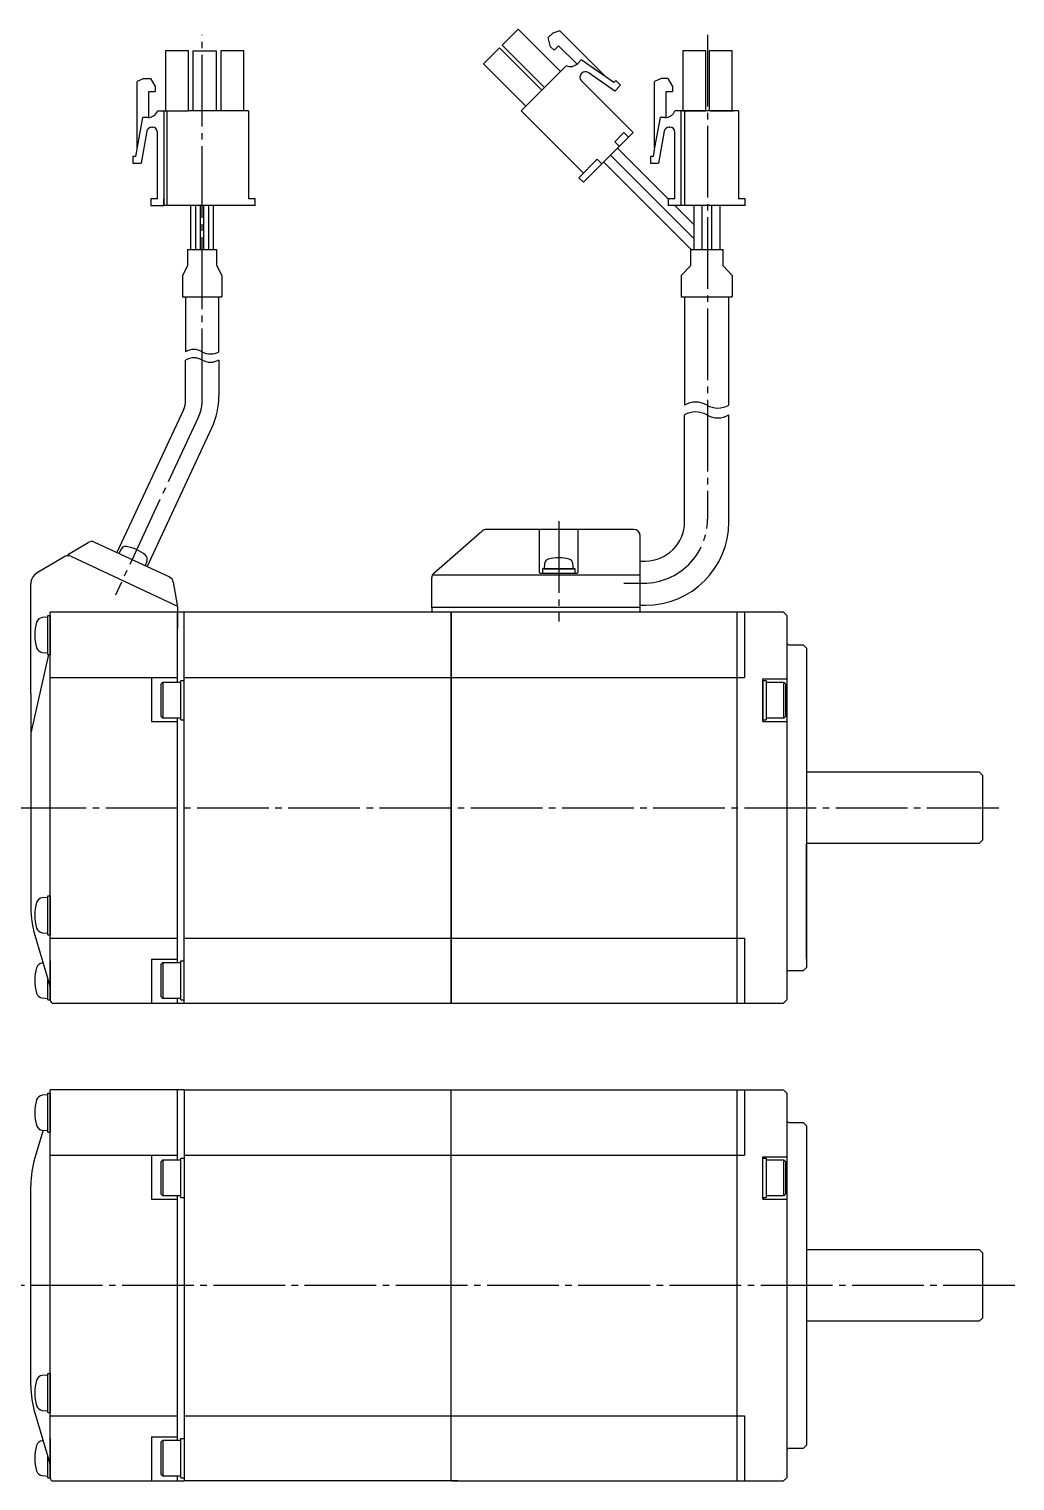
# Model space of a CAD drawing. Extents: x -169 to 185, y -107 to 116.
# Drawn here: x -93.4 to 57.8, y -106.8 to 116 of the extents above; entities that cross this region are included whole.
import ezdxf

# ---------------------------------------------------------------- set-up
doc = ezdxf.new("R2010")
doc.units = 0
doc.linetypes.add('DASH_CENTER', pattern=[14, 11, -1, 1, -1])
doc.layers.get('0').update_dxf_attribs({"linetype": 'CONTINUOUS'})

msp = doc.modelspace()

# ---------------------------------------------------------------- linework, layer by layer
at = {"color": 7, "linetype": 'CONTINUOUS'}
for p, q in [((-18.38, 115.97), (-20.86, 113.49)), ((-11.88, 109.46), (-18.38, 115.97)), ((-13.76, 114.65), (-13.06, 115.35)), ((-13.41, 113.23), (-13.76, 114.65)), ((-12, 115.71), (-13.06, 115.35)), ((-12, 115.71), (-4.84, 108.55)), ((-68.99, 112.6), (-72.49, 112.6)), ((-72.49, 112.6), (-72.49, 103.4)), ((-68.99, 103.4), (-68.99, 112.6)), ((-68.24, 103.4), (-68.24, 112.6)), ((-68.24, 112.6), (-64.74, 112.6)), ((-64.74, 112.6), (-64.74, 103.4)), ((-63.99, 112.6), (-63.99, 103.4)), ((-60.49, 112.6), (-63.99, 112.6)), ((-60.49, 103.4), (-60.49, 112.6)), ((-21.25, 113.1), (-23.72, 110.63)), ((-14.74, 106.6), (-21.25, 113.1)), ((-20.86, 113.49), (-14.35, 106.98)), ((-12.88, 112.7), (-13.41, 113.23)), ((-12.88, 112.7), (-12.17, 113.41)), ((-12.17, 113.41), (-9.35, 110.58)), ((10.4, 112.6), (6.9, 112.6)), ((6.9, 112.6), (6.9, 103.4)), ((10.4, 103.4), (10.4, 112.6)), ((14.45, 112.6), (10.95, 112.6)), ((10.95, 112.6), (10.95, 103.4)), ((14.45, 103.4), (14.45, 112.6)), ((-23.72, 110.63), (-17.22, 104.12)), ((-17.93, 103.41), (-11, 110.34)), ((-8.7, 111.22), (-9.23, 110.7)), ((-3.69, 107.75), (-8.7, 111.22)), ((-8.7, 109.11), (-8.61, 109.19)), ((-3.57, 106.45), (-7.65, 109.28)), ((-75.82, 108.4), (-76.82, 107.9)), ((-76.82, 97.77), (-76.82, 107.9)), ((-75.82, 108.4), (-74.82, 108.4)), ((-74.82, 108.4), (-74.07, 107.15)), ((-74.07, 107.15), (-74.07, 106.4)), ((-8.7, 108.05), (-0.74, 100.09)), ((-3.39, 108.05), (-3.69, 107.75)), ((-3.57, 106.45), (-2.69, 107.34)), ((-2.69, 107.34), (-3.39, 108.05)), ((3.56, 108.4), (2.56, 107.9)), ((2.56, 97.77), (2.56, 107.9)), ((4.56, 108.4), (3.56, 108.4)), ((4.56, 108.4), (5.31, 107.15)), ((4.56, 108.4), (4.56, 108.4)), ((5.31, 107.15), (5.31, 106.4)), ((-75.07, 102.4), (-75.07, 106.4)), ((-75.07, 106.4), (-74.07, 106.4)), ((4.31, 106.4), (5.31, 106.4)), ((4.31, 102.4), (4.31, 106.4)), ((-73.74, 103.4), (-70.24, 103.4)), ((-72.74, 103.39), (-72.74, 88.89)), ((-72.24, 88.89), (-72.24, 103.39)), ((-70.24, 103.4), (-68.99, 103.4)), ((-68.24, 103.4), (-68.99, 103.4)), ((-64.74, 103.4), (-68.24, 103.4)), ((-59.74, 103.4), (-64.74, 103.4)), ((-59.74, 103.4), (-59.74, 89.9)), ((-8.38, 93.87), (-17.93, 103.41)), ((6.65, 103.4), (5.65, 103.4)), ((6.9, 103.4), (5.65, 103.4)), ((6.65, 88.89), (6.65, 103.39)), ((6.9, 103.4), (10.4, 103.4)), ((10.4, 103.4), (6.9, 103.4)), ((7.15, 103.4), (7.15, 88.89)), ((11.15, 103.4), (10.4, 103.4)), ((11.15, 103.4), (14.65, 103.4)), ((14.65, 103.4), (11.15, 103.4)), ((15.45, 103.4), (14.65, 103.4)), ((15.45, 103.4), (15.45, 89.9)), ((-77.07, 96.4), (-75.98, 102.4)), ((-75.35, 100.28), (-76.24, 95.4)), ((-75.24, 102.4), (-75.98, 102.4)), ((-74.61, 100.9), (-74.49, 100.9)), ((3.41, 102.4), (2.56, 97.77)), ((4.04, 100.28), (3.15, 95.4)), ((4.15, 102.4), (3.41, 102.4)), ((4.78, 100.9), (4.9, 100.9)), ((-73.74, 89.9), (-73.74, 100.15)), ((-8.38, 92.45), (-0.74, 100.09)), ((-3.57, 98.68), (-2.16, 100.09)), ((-3.57, 98.68), (-2.86, 97.97)), ((-2.16, 100.09), (-1.45, 99.38)), ((-2.16, 100.09), (-1.45, 99.38)), ((5.65, 89.9), (5.65, 100.15)), ((-77.07, 96.4), (-77.49, 96.4)), ((-77.49, 96.4), (-77.49, 95.4)), ((-9.09, 93.16), (-6.26, 95.99)), ((-6.26, 95.99), (-5.55, 95.28)), ((-4.21, 96.63), (8.48, 83.94)), ((4.65, 89.9), (-3.15, 97.69)), ((1.9, 96.4), (1.9, 95.4)), ((2.31, 96.4), (1.9, 96.4)), ((2.56, 97.77), (2.31, 96.4)), ((-77.49, 95.4), (-76.24, 95.4)), ((-5.27, 95.57), (8.15, 82.15)), ((1.9, 95.4), (3.15, 95.4)), ((-9.09, 93.16), (-8.38, 92.45)), ((-74.74, 89.9), (-74.74, 88.89)), ((-73.74, 89.9), (-74.74, 89.9)), ((-72.74, 88.89), (-72.74, 89.9)), ((-58.74, 89.9), (-59.74, 89.9)), ((-58.74, 88.89), (-58.74, 89.9)), ((5.65, 89.9), (4.65, 89.9)), ((4.65, 89.9), (4.65, 88.89)), ((16.45, 89.9), (15.45, 89.9)), ((16.45, 88.89), (16.45, 89.9)), ((-74.74, 88.89), (-74.04, 88.89)), ((-74.04, 88.89), (-72.74, 88.89)), ((-72.74, 88.89), (-72.74, 88.89)), ((-58.74, 88.89), (-72.74, 88.89)), ((-68.61, 82.15), (-68.61, 88.89)), ((-67.86, 82.15), (-67.86, 88.89)), ((-67.11, 82.15), (-67.11, 88.89)), ((-66.61, 82.15), (-66.61, 88.89)), ((-65.86, 82.15), (-65.86, 88.89)), ((-65.11, 82.15), (-65.11, 88.89)), ((16.45, 88.89), (4.65, 88.89)), ((8.55, 85.99), (5.65, 88.89)), ((8.55, 88.89), (8.55, 85.99)), ((9.8, 88.89), (9.8, 82.15)), ((11.3, 88.89), (11.3, 82.15)), ((12.55, 88.89), (12.55, 82.15)), ((8.55, 85.99), (8.55, 82.15)), ((-69.11, 82.15), (-64.61, 82.15)), ((-69.11, 82.15), (-69.11, 79.65)), ((-64.61, 79.65), (-64.61, 82.15)), ((8.05, 82.15), (13.05, 82.15)), ((8.05, 82.15), (8.05, 79.65)), ((13.05, 79.65), (13.05, 82.15)), ((-69.11, 79.65), (-69.86, 78.15)), ((-69.86, 78.15), (-69.86, 74.9)), ((-64.61, 79.65), (-63.86, 78.15)), ((-63.86, 78.15), (-63.86, 74.9)), ((8.05, 79.65), (6.65, 78.15)), ((6.65, 78.15), (6.65, 74.9)), ((13.05, 79.65), (14.45, 78.15)), ((14.45, 78.15), (14.45, 74.9)), ((-69.86, 74.9), (-63.86, 74.9)), ((-69.41, 74.9), (-69.41, 66.46)), ((-64.31, 66.46), (-64.31, 74.9)), ((6.65, 74.9), (14.45, 74.9)), ((7.15, 74.9), (7.15, 58.28)), ((13.95, 58.28), (13.95, 74.9)), ((-69.41, 59.01), (-69.41, 65.18)), ((-64.31, 65.18), (-64.31, 59.67)), ((-69.74, 57.55), (-79.96, 35.64)), ((7.15, 40.35), (7.15, 56.76)), ((13.95, 40.35), (13.95, 56.76)), ((-75.33, 33.48), (-65.39, 54.79)), ((-31.31, 32.5), (-23.93, 38.95)), ((-0.65, 39.2), (-23.27, 39.2)), ((-15.15, 39.2), (-15.15, 32.7)), ((-9.15, 32.7), (-9.15, 39.2)), ((0.35, 26.5), (0.35, 38.2)), ((0.35, 35.7), (0.35, 38.2)), ((0.35, 35.7), (0.35, 38.2)), ((0.35, 35.7), (0.35, 38.2)), ((-87.39, 35.41), (-84.35, 37.21)), ((-87.39, 35.41), (-84.35, 37.21)), ((-71.85, 31.86), (-83.42, 37.25)), ((-79.29, 36.19), (-79.68, 35.51)), ((-87.96, 35.03), (-92.17, 32.55)), ((-87.03, 35.07), (-70.65, 27.44)), ((-75.6, 33.61), (-75.33, 34.35)), ((-14.33, 33.92), (-14.4, 33.14)), ((-9.9, 33.14), (-9.97, 33.92)), ((0.35, 34.35), (1.15, 34.35)), ((-31.65, 27.2), (-31.65, 31.75)), ((0.35, 32.2), (-31.54, 32.2)), ((-14.95, 32.5), (-9.35, 32.5)), ((-14.65, 33.14), (-14.65, 32.5)), ((-9.65, 33.14), (-14.65, 33.14)), ((-14.4, 33.14), (-13.45, 33.14)), ((-13.45, 33.14), (-10.85, 33.14)), ((-10.85, 33.14), (-9.9, 33.14)), ((-9.65, 32.5), (-9.65, 33.14)), ((-93.15, 14), (-93.15, 30.83)), ((-71.3, 31.12), (-70.72, 27.64)), ((-70.65, 27.39), (-70.65, 26.5)), ((-70.65, 27), (-70.65, 24)), ((0.35, 27.2), (-31.65, 27.2)), ((-31.65, 27.2), (-31.65, 26.5)), ((0.35, 27.55), (1.15, 27.55)), ((-90.55, 25.75), (-91.4, 25.68)), ((-90.55, 20), (-90.55, 26)), ((-90.55, 26), (-90.17, 26)), ((-90.55, 23), (-90.55, 25.75)), ((-90.17, -31.12), (-90.17, 26.5)), ((-70.65, 26.5), (-90.17, 26.5)), ((-90.17, 26), (-90.17, 20)), ((16.35, 26.5), (-70.65, 26.5)), ((-70.65, 15.75), (-70.65, 26.5)), ((-70.65, 23), (-70.65, 25.75)), ((-69.65, -33.5), (-69.65, 26.5)), ((-28.65, 26.5), (-28.65, -33.5)), ((-28.65, -33.5), (-28.65, 26.5)), ((15.15, 26.5), (15.15, -33.5)), ((16.35, 26.5), (16.35, 16.5)), ((22.35, 26.5), (16.35, 26.5)), ((22.35, 26.5), (16.35, 26.5)), ((22.35, 26.5), (22.85, 26)), ((22.85, 26), (22.85, -28.8)), ((22.85, 26), (22.85, -28.8)), ((-90.55, 20.25), (-90.55, 23)), ((-70.65, 20.25), (-70.65, 23)), ((-91.4, 20.32), (-90.55, 20.25)), ((23.15, 21.5), (25.35, 21.5)), ((23.15, 21.5), (25.35, 21.5)), ((25.35, 21.5), (25.85, 21)), ((25.35, 21.5), (25.85, 21)), ((25.85, 21), (25.85, -3.5)), ((25.85, 21), (25.85, -3.5)), ((-90.43, 20), (-93.15, 7.93)), ((-90.55, 20), (-90.17, 20)), ((-90.17, 16.5), (-70.65, 16.5)), ((-74.65, 16.5), (-74.65, 9.75)), ((-72.9, 15.75), (-73.15, 15.5)), ((-72.9, 15.75), (-72.9, 10.25)), ((-72.9, 15.75), (-70.65, 15.75)), ((-70.65, 15.75), (-70.15, 15.75)), ((-70.15, 10), (-70.15, 16)), ((-70.15, 16), (-69.65, 16)), ((-69.65, 16.5), (16.35, 16.5)), ((19.15, 9.75), (19.15, 16.25)), ((19.15, 16.25), (22.85, 16.25)), ((19.15, 16), (19.65, 16)), ((19.15, 16), (19.15, 13)), ((19.65, 16), (19.65, 10)), ((19.65, 15.75), (22.4, 15.75)), ((22.65, 15.5), (22.4, 15.75)), ((22.4, 10.25), (22.4, 15.75)), ((-93.15, 14), (-93.15, -18.84)), ((-73.15, 10.5), (-73.15, 15.5)), ((22.65, 15.5), (22.65, 10.5)), ((19.15, 13), (19.15, 10)), ((-74.65, 9.75), (-70.65, 9.75)), ((-73.15, 10.5), (-72.9, 10.25)), ((-70.65, 10.25), (-72.9, 10.25)), ((-70.15, 10.25), (-70.65, 10.25)), ((-70.65, -27.25), (-70.65, 10.25)), ((-70.15, 10), (-69.65, 10)), ((19.15, 10), (19.65, 10)), ((19.15, 9.75), (22.85, 9.75)), ((22.4, 10.25), (19.65, 10.25)), ((22.4, 10.25), (22.65, 10.5)), ((25.85, 2), (52.35, 2)), ((26.35, 2), (52.35, 2)), ((52.85, 1.5), (52.35, 2)), ((52.85, 1.5), (52.35, 2)), ((52.85, 1.5), (52.85, -8.5)), ((52.85, 1.5), (52.85, -8.5)), ((25.85, -3.5), (25.85, -28)), ((25.85, -3.5), (25.85, -28)), ((52.35, -9), (52.85, -8.5)), ((52.35, -9), (52.85, -8.5)), ((52.35, -9), (25.85, -9)), ((25.85, -21.93), (25.85, -9)), ((52.35, -9), (26.35, -9)), ((39.75, -9), (27.35, -9)), ((-90.55, -17.25), (-91.4, -17.32)), ((-90.55, -23), (-90.55, -17)), ((-90.55, -17), (-90.17, -17)), ((-90.55, -20), (-90.55, -17.25)), ((-90.17, -17), (-90.17, -23)), ((-90.55, -22.75), (-90.55, -20)), ((25.85, -26.74), (25.85, -21.35)), ((-92.54, -23.07), (-90.25, -30.84)), ((-91.4, -22.68), (-90.55, -22.75)), ((-90.55, -23), (-90.17, -23)), ((-90.17, -23.5), (-70.65, -23.5)), ((-69.65, -23.5), (16.35, -23.5)), ((16.35, -23.5), (16.35, -33.5)), ((-91.29, -27.31), (-91.4, -27.32)), ((-90.17, -27), (-90.17, -33)), ((-74.65, -26.75), (-74.65, -33.5)), ((-74.65, -26.75), (-70.65, -26.75)), ((-72.9, -27.25), (-73.15, -27.5)), ((-73.15, -32.5), (-73.15, -27.5)), ((-72.9, -27.25), (-72.9, -32.75)), ((-72.9, -27.25), (-70.15, -27.25)), ((-70.15, -33), (-70.15, -27)), ((-70.15, -27), (-69.65, -27)), ((22.85, -28.8), (22.85, -33)), ((22.85, -28.8), (22.85, -33)), ((25.35, -28.5), (23.15, -28.5)), ((25.35, -28.5), (23.15, -28.5)), ((25.85, -28), (25.35, -28.5)), ((25.85, -28), (25.35, -28.5)), ((-90.55, -33), (-90.55, -29.83)), ((-90.55, -32.75), (-90.55, -30)), ((-91.4, -32.68), (-90.55, -32.75)), ((-90.55, -33), (-90.17, -33)), ((-90.17, -33), (-90.17, -31.41)), ((-73.15, -32.5), (-72.9, -32.75)), ((-70.15, -32.75), (-72.9, -32.75)), ((-70.65, -33.5), (-70.65, -32.75)), ((-70.15, -33), (-69.65, -33)), ((22.35, -33.5), (22.85, -33)), ((-89.67, -33.5), (16.35, -33.5)), ((16.35, -33.5), (22.35, -33.5)), ((16.35, -33.5), (22.35, -33.5)), ((-90.55, -47.54), (-91.4, -47.61)), ((-90.55, -53.29), (-90.55, -47.29)), ((-90.55, -47.29), (-90.17, -47.29)), ((-90.55, -50.29), (-90.55, -47.54)), ((-70.65, -46.79), (-90.17, -46.79)), ((-90.17, -104.41), (-90.17, -46.79)), ((-90.17, -47.29), (-90.17, -53.29)), ((-90.17, -47.29), (-90.17, -53.29)), ((-70.65, -57.54), (-70.65, -46.79)), ((-69.65, -46.79), (-70.65, -46.79)), ((-69.65, -46.79), (-27.65, -46.79)), ((-69.65, -46.79), (-69.65, -106.79)), ((-28.65, -46.79), (-27.65, -46.79)), ((-28.65, -46.79), (22.35, -46.79)), ((-28.65, -106.79), (-28.65, -46.79)), ((15.15, -46.79), (15.15, -106.79)), ((16.35, -46.79), (16.35, -56.79)), ((22.35, -46.79), (22.85, -47.29)), ((22.85, -47.29), (22.85, -106.29)), ((-90.55, -53.04), (-90.55, -50.29)), ((-91.29, -52.97), (-92.54, -57.22)), ((-91.4, -52.97), (-90.55, -53.04)), ((-90.55, -53.29), (-90.17, -53.29)), ((23.15, -51.79), (25.35, -51.79)), ((25.35, -51.79), (25.85, -52.29)), ((25.85, -52.29), (25.85, -101.29)), ((-90.17, -56.79), (-70.65, -56.79)), ((-74.65, -56.79), (-74.65, -63.54)), ((-72.9, -57.54), (-73.15, -57.79)), ((-73.15, -62.79), (-73.15, -57.79)), ((-72.9, -57.54), (-70.15, -57.54)), ((-72.9, -57.54), (-72.9, -63.04)), ((-70.15, -63.29), (-70.15, -57.29)), ((-70.15, -57.29), (-69.65, -57.29)), ((-69.65, -56.79), (16.35, -56.79)), ((19.15, -63.54), (19.15, -57.04)), ((19.15, -57.04), (22.85, -57.04)), ((19.15, -57.29), (19.65, -57.29)), ((19.65, -57.29), (19.65, -63.29)), ((19.65, -57.54), (22.4, -57.54)), ((22.65, -57.79), (22.4, -57.54)), ((22.4, -63.04), (22.4, -57.54)), ((22.65, -57.79), (22.65, -62.79)), ((-93.15, -92.13), (-93.15, -61.45)), ((-74.65, -63.54), (-70.65, -63.54)), ((-73.15, -62.79), (-72.9, -63.04)), ((-70.15, -63.04), (-72.9, -63.04)), ((-70.65, -100.54), (-70.65, -63.04)), ((-70.15, -63.29), (-69.65, -63.29)), ((19.15, -63.29), (19.65, -63.29)), ((19.15, -63.54), (22.85, -63.54)), ((22.4, -63.04), (19.65, -63.04)), ((22.4, -63.04), (22.65, -62.79)), ((25.85, -70.09), (25.85, -83.49)), ((25.85, -71.29), (52.35, -71.29)), ((52.35, -71.29), (52.85, -71.79)), ((52.85, -71.79), (52.85, -81.79)), ((52.35, -82.29), (25.85, -82.29)), ((52.35, -82.29), (52.85, -81.79)), ((-90.55, -90.54), (-91.4, -90.61)), ((-90.55, -90.29), (-90.17, -90.29)), ((-90.55, -96.29), (-90.55, -90.29)), ((-90.55, -93.29), (-90.55, -90.54)), ((-90.17, -90.29), (-90.17, -96.29)), ((-90.55, -96.04), (-90.55, -93.29)), ((-92.54, -96.36), (-90.25, -104.13)), ((-91.4, -95.97), (-90.55, -96.04)), ((-90.55, -96.29), (-90.17, -96.29)), ((-90.17, -96.79), (-70.65, -96.79)), ((-69.65, -96.79), (16.35, -96.79)), ((16.35, -96.79), (16.35, -106.79)), ((-74.65, -100.04), (-70.65, -100.04)), ((-74.65, -100.04), (-74.65, -106.79)), ((-91.29, -100.6), (-91.4, -100.61)), ((-90.17, -100.29), (-90.17, -106.29)), ((-72.9, -100.54), (-73.15, -100.79)), ((-73.15, -105.79), (-73.15, -100.79)), ((-72.9, -100.54), (-70.15, -100.54)), ((-72.9, -100.54), (-72.9, -106.04)), ((-70.15, -100.29), (-69.65, -100.29)), ((-70.15, -106.29), (-70.15, -100.29)), ((25.35, -101.79), (23.15, -101.79)), ((25.85, -101.29), (25.35, -101.79)), ((-90.55, -106.29), (-90.55, -103.12)), ((-90.55, -106.04), (-90.55, -103.29)), ((-91.4, -105.97), (-90.55, -106.04)), ((-90.55, -106.29), (-90.17, -106.29)), ((-90.17, -106.29), (-90.17, -104.7)), ((-90.15, -104.77), (-90.15, -104.79)), ((-89.67, -106.79), (-70.65, -106.79)), ((-88.15, -106.79), (-70.65, -106.79)), ((-73.15, -105.79), (-72.9, -106.04)), ((-70.15, -106.04), (-72.9, -106.04)), ((-70.65, -106.79), (-70.65, -106.04)), ((-70.65, -106.79), (-69.65, -106.79)), ((-70.15, -106.29), (-69.65, -106.29)), ((-27.65, -106.79), (-69.65, -106.79)), ((-27.65, -106.79), (-28.65, -106.79)), ((-28.65, -106.79), (22.35, -106.79)), ((22.85, -106.29), (22.35, -106.79))]:
    msp.add_line(p, q, dxfattribs=at)
at = {"color": 1, "linetype": 'DASH_CENTER'}
for p, q in [((-66.86, 59.01), (-66.86, 115.1)), ((10.67, 115.1), (10.67, 40.75)), ((-67.42, 56.47), (-80.18, 29.12)), ((-12.15, 40.47), (-12.15, 25.07)), ((-2.15, 30.95), (0.87, 30.95)), ((-95.65, -3.5), (55.35, -3.5)), ((57.85, -76.79), (-98.15, -76.79))]:
    msp.add_line(p, q, dxfattribs=at)
at = {"color": 7, "linetype": 'CONTINUOUS'}
for centre, radius, start, end in [((-10.36, 111.76), 1.55, 245.7532, 316.8667), ((-8.08, 108.66), 0.75, 55.3048, 135), ((-8.17, 108.58), 0.75, 135, 225), ((-75.19, 103.94), 1.55, 268.1333, 339.2468), ((4.2, 103.94), 1.55, 274.2521, 339.2468), ((-74.61, 100.15), 0.75, 90, 169.6952), ((-74.49, 100.15), 0.75, 0, 90), ((4.78, 100.15), 0.75, 90, 169.6952), ((4.2, 103.94), 1.55, 268.1333, 274.2521), ((4.9, 100.15), 0.75, 0, 90), ((-72.86, 59.01), 3.45, 335, 0), ((-75.86, 59.67), 11.55, 334.9987, 360), ((1.15, 40.35), 6, 270, 0), ((1.15, 40.35), 12.8, 270, 0), ((-23.27, 38.2), 1, 90, 131.1859), ((-0.65, 38.2), 1, 0, 90), ((-83.84, 36.35), 1, 65, 120.561), ((-78.6, 35.79), 0.8, 80.4427, 150), ((-79.46, 30.66), 6, 49.5573, 80.4427), ((-87.45, 34.17), 1, 65, 120.5004), ((-87.34, 35.33), 0.1, 120.561, 245), ((-76.09, 34.62), 0.8, 340, 49.5573), ((-13.54, 33.85), 0.8, 105.4427, 175), ((-12.15, 28.84), 6, 90, 105.4427), ((-12.15, 28.84), 6, 74.5573, 90), ((-10.77, 33.85), 0.8, 5, 74.5573), ((-91.15, 30.83), 2, 120.5004, 180), ((-72.29, 30.96), 1, 9.439, 65), ((-30.65, 31.75), 1, 131.1859, 180), ((-14.95, 32.7), 0.2, 180, 270), ((-9.35, 32.7), 0.2, 270, 0), ((-70.82, 27.63), 0.1, 245, 9.439), ((-85.55, 23), 7, 163.743, 180), ((-91.31, 24.68), 1, 95, 163.743), ((-85.55, 23), 7, 180, 196.257), ((-91.31, 21.32), 1, 196.257, 265), ((23.15, 21.8), 0.3, 180, 270), ((23.15, 21.8), 0.3, 180, 270), ((-91.31, -18.32), 1, 95, 163.743), ((-78.15, -18.84), 15, 180, 196.4065), ((-85.55, -20), 7, 163.743, 180), ((-85.55, -20), 7, 180, 196.257), ((-91.31, -21.68), 1, 196.257, 265), ((-85.55, -30), 7, 163.743, 180), ((-91.31, -28.32), 1, 95, 163.743), ((23.15, -28.8), 0.3, 90, 180), ((23.15, -28.8), 0.3, 90, 180), ((-85.55, -30), 7, 180, 196.257), ((-92.17, -31.41), 2, 0, 16.4065), ((-91.31, -31.68), 1, 196.257, 265), ((-89.67, -33), 0.5, 180, 270), ((-85.55, -50.29), 7, 163.743, 180), ((-91.31, -48.61), 1, 95, 163.743), ((-85.55, -50.29), 7, 180, 196.257), ((-91.31, -51.97), 1, 196.257, 265), ((23.15, -51.49), 0.3, 180, 270), ((-78.15, -61.45), 15, 163.5935, 180), ((-91.31, -91.61), 1, 95, 163.743), ((-78.15, -92.13), 15, 180, 196.4065), ((-85.55, -93.29), 7, 163.743, 180), ((-85.55, -93.29), 7, 180, 196.257), ((-91.31, -94.97), 1, 196.257, 265), ((-85.55, -103.29), 7, 163.743, 180), ((-91.31, -101.61), 1, 95, 163.743), ((23.15, -102.09), 0.3, 90, 180), ((-85.55, -103.29), 7, 180, 196.257), ((-92.17, -104.7), 2, 0, 16.4065), ((-91.31, -104.97), 1, 196.257, 265), ((-89.67, -106.29), 0.5, 180, 270)]:
    msp.add_arc(centre, radius, start, end, dxfattribs=at)
at = {"color": 2, "linetype": 'CONTINUOUS'}
for centre, radius, start, end in [((-68.14, 64.25), 2.55, 60, 120), ((-68.14, 62.97), 2.55, 60, 120), ((-65.58, 68.67), 2.55, 240, 300), ((-65.58, 67.4), 2.55, 240, 300), ((8.85, 55.33), 3.4, 60, 120), ((12.25, 61.22), 3.4, 240, 300), ((8.85, 53.82), 3.4, 60, 120), ((12.25, 59.71), 3.4, 240, 300)]:
    msp.add_arc(centre, radius, start, end, dxfattribs=at)
at = {"color": 1, "linetype": 'DASH_CENTER'}
for centre, radius, start, end in [((-72.86, 59.01), 6, 335, 360), ((0.87, 40.75), 9.8, 270, 0)]:
    msp.add_arc(centre, radius, start, end, dxfattribs=at)

doc.saveas('drawing.dxf')
